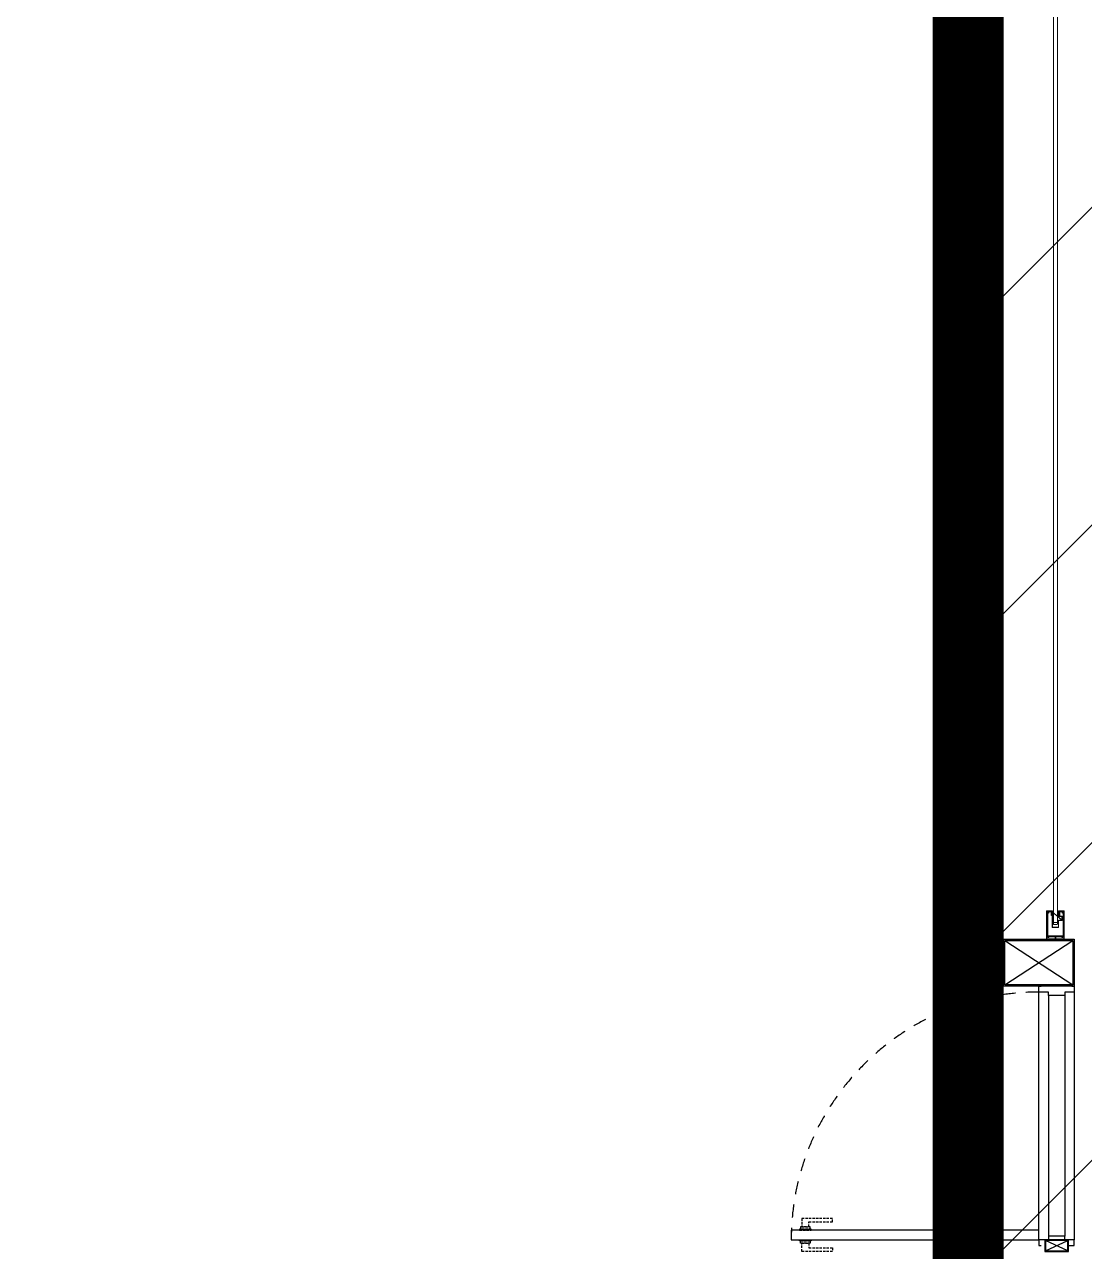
# Model space of a CAD drawing. Header units: millimetres. Extents: x 4739419 to 5837985, y 2291271 to 3446271.
# Drawn here: x 4939112 to 4943605, y 2455991 to 2461194 of the extents above; entities that cross this region are included whole.
import ezdxf

# ---------------------------------------------------------------- set-up
doc = ezdxf.new("R2010")
doc.units = ezdxf.units.MM
doc.linetypes.add('XR-평면도$0$DASHEDX2', pattern=[1.5, 1, -0.5])
doc.linetypes.add('XR-평면도$0$HID', pattern=[2, 1.1, -0.9])
doc.layers.get('0').update_dxf_attribs({"color": 255})
doc.layers.add('HEB-Angle joint', color=1, linetype='Continuous')
doc.layers.add('HEB-Area(PC Topping)', color=3, linetype='Continuous')
for name, color, linetype, lineweight in [('XR-평면도$0$A-AXIS-LINE', 9, 'Continuous', 15), ('XR-평면도$0$A-CNTL', 9, 'Continuous', 15), ('XR-평면도$0$A-DWXM-DOOR', 9, 'Continuous', 25), ('XR-평면도$0$A-ELEV-LIN3', 9, 'Continuous', 18), ('XR-평면도$0$A-SECT-PLAT', 9, 'Continuous', 25), ('XR-평면도$0$A-XXXX-FIN2', 9, 'Continuous', 20), ('XR-평면도$0$A-XXXX-HID', 9, 'Continuous', 18), ('XR-평면도$0$A-XXXX-STL', 9, 'Continuous', 25)]:
    doc.layers.add(name, color=color, linetype=linetype, lineweight=lineweight)

# ---------------------------------------------------------------- blocks, each defined once
blk = doc.blocks.new('XR-평면도$0$300x200 post')
at = {"layer": 'XR-평면도$0$A-XXXX-STL', "color": 1}
for p, q in [((194, 6), (6, 294)), ((6, 6), (194, 294))]:
    blk.add_line(p, q, dxfattribs=at)
at = {"layer": 'XR-평면도$0$A-XXXX-STL'}
for points in [[(200, 300), (200, 0), (0, 0), (0, 300)], [(194, 294), (194, 6), (6, 6), (6, 294)]]:
    blk.add_lwpolyline(points, close=True, dxfattribs=at)
blk = doc.blocks.new('XR-평면도$0$b1')
at = {"layer": 'XR-평면도$0$A-XXXX-HID'}
blk.add_lwpolyline([(0, 180), (180, 180), (180, 0), (0, 0), (0, 180)], dxfattribs=at)
blk.add_circle((90, 90), 50, dxfattribs=at)
blk = doc.blocks.new('XR-평면도$0$4층 방화셔터 230510')
at = {"color": 1}
for p, q in [((-65828, -1322), (-65922, -1278)), ((-65922, -1322), (-65828, -1278))]:
    blk.add_line(p, q, dxfattribs=at)
at = {"layer": 'XR-평면도$0$A-AXIS-LINE'}
for p, q in [((-65912.2, 111.8), (-65907.6, 111.8)), ((-65909.9, 114.1), (-65909.9, 109.5)), ((-65847.8, 111.8), (-65852.4, 111.8)), ((-65850.1, 114.1), (-65850.1, 109.5)), ((-65912.4, 8.2), (-65907.8, 8.2)), ((-65910.1, 5.9), (-65910.1, 10.5)), ((-65848.1, 8.2), (-65852.7, 8.2)), ((-65850.4, 5.9), (-65850.4, 10.5))]:
    blk.add_line(p, q, dxfattribs=at)
at = {"layer": 'XR-평면도$0$A-DWXM-DOOR', "color": 0}
for points in [[(-65810, -200), (-65800, -200), (-65800, -225), (-65840, -225), (-65840, -240), (-65910, -240), (-65910, -225), (-65950, -225), (-65950, -200), (-65940, -200)], [(-65825, -1300), (-65800, -1300), (-65800, -1275), (-65840, -1275), (-65840, -1260), (-65910, -1260), (-65910, -1275), (-65950, -1275), (-65950, -1300), (-65940, -1300)]]:
    blk.add_lwpolyline(points, dxfattribs=at)
at = {"layer": 'XR-평면도$0$A-DWXM-DOOR', "color": 9}
for points in [[(-65950, -1275), (-65950, -225)], [(-65910, -240), (-65910, -1260)], [(-65840, -240), (-65840, -1260)], [(-65800, -225), (-65800, -1275)]]:
    blk.add_lwpolyline(points, dxfattribs=at)
at = {"layer": 'XR-평면도$0$A-DWXM-DOOR', "color": 9, "linetype": 'XR-평면도$0$DASHEDX2', "ltscale": 10}
for points in [[(-66955, -1185), (-66955, -1220), (-66925, -1220), (-66925, -1200), (-66825, -1200), (-66825, -1185)], [(-66915, -1230), (-66965, -1230), (-66965, -1235), (-66915, -1235)], [(-66960, -1230), (-66920, -1230), (-66920, -1220), (-66960, -1220)], [(-66915, -1280), (-66965, -1280), (-66965, -1275), (-66915, -1275)], [(-66960, -1280), (-66920, -1280), (-66920, -1290), (-66960, -1290)], [(-66955, -1325), (-66955, -1290), (-66925, -1290), (-66925, -1310), (-66825, -1310), (-66825, -1325)]]:
    blk.add_lwpolyline(points, close=True, dxfattribs=at)
at = {"layer": 'XR-평면도$0$A-DWXM-DOOR'}
blk.add_lwpolyline([(-65950, -1235), (-67000, -1235), (-67000, -1275), (-65950, -1275)], close=True, dxfattribs=at)
at = {"layer": 'XR-평면도$0$A-DWXM-DOOR', "color": 1, "linetype": 'XR-평면도$0$HID', "ltscale": 50}
blk.add_arc((-65950, -1275), 1050, 90, 180, dxfattribs=at)
at = {"layer": 'XR-평면도$0$A-ELEV-LIN3', "linetype": 'Continuous'}
for p, q in [((-65865.8, 90.9), (-65865.2, 91.6)), ((-65852.8, 80), (-65865.8, 90.9)), ((-65853.8, 82.1), (-65865.2, 91.6)), ((-65853.5, 82.3), (-65853.5, 94.4)), ((-65852.8, 94.7), (-65853.2, 94.7)), ((-65852.5, 80.2), (-65852.5, 94.4))]:
    blk.add_line(p, q, dxfattribs=at)
blk.add_lwpolyline([(-65871.3, 69.5), (-65871.3, 8455.5), (-65888.8, 8455.5), (-65888.8, 69.5)], dxfattribs=at)
blk.add_lwpolyline([(-65871.3, 64.5, -0.414214), (-65873.8, 62), (-65886.3, 62, -0.414214), (-65888.8, 64.5), (-65888.8, 69.5), (-65871.3, 69.5)], format="xyb", close=True, dxfattribs=at)
for centre, radius in [((-65909.9, 111.8), 1.83), ((-65909.9, 111.8), 1.37), ((-65850.1, 111.8), 1.83), ((-65850.1, 111.8), 1.37), ((-65910.1, 8.2), 1.83), ((-65910.1, 8.2), 1.37), ((-65850.4, 8.2), 1.83), ((-65850.4, 8.2), 1.37)]:
    blk.add_circle(centre, radius, dxfattribs=at)
for centre, radius, start, end in [((-65853.7, 82.3), 0.2, 230.1674, 0), ((-65853.2, 94.4), 0.275, 90, 180), ((-65852.8, 94.4), 0.275, 0, 90), ((-65852.7, 80.2), 0.2, 230.1674, 0)]:
    blk.add_arc(centre, radius, start, end, dxfattribs=at)
at = {"layer": 'XR-평면도$0$A-SECT-PLAT'}
for p, q in [((-65895.5, 99.3), (-65897.1, 99.3)), ((-65863, 99.3), (-65864.5, 99.3))]:
    blk.add_line(p, q, dxfattribs=at)
for points in [[(-65895.5, 99.3), (-65895.5, 117.3), (-65915.5, 117.3), (-65915.5, 11.3), (-65844.5, 11.3), (-65844.5, 117.3), (-65864.5, 117.3), (-65864.5, 99.3)], [(-65897.1, 99.3), (-65897.1, 115.8), (-65914, 115.8), (-65914, 12.9), (-65846.1, 12.9), (-65846.1, 115.8), (-65863, 115.8), (-65863, 99.3)]]:
    blk.add_lwpolyline(points, dxfattribs=at)
at = {"layer": 'XR-평면도$0$A-XXXX-FIN2'}
for p, q in [((-65892.5, 120), (-65917.5, 120)), ((-65917.5, 120), (-65917.5, 0)), ((-65893.7, 118.8), (-65916.3, 118.8)), ((-65916.3, 118.8), (-65916.3, 1.2)), ((-65893.7, 48.8), (-65893.7, 118.8)), ((-65892.5, 50), (-65892.5, 120)), ((-65853.4, 81.4), (-65892.5, 114.1)), ((-65853.3, 80.8), (-65892.5, 113.5)), ((-65842.5, 120), (-65867.5, 120)), ((-65867.5, 120), (-65867.5, 95)), ((-65843.7, 118.8), (-65866.3, 118.8)), ((-65866.3, 118.8), (-65866.3, 96.2)), ((-65843.7, 118.8), (-65843.7, 1.2)), ((-65842.5, 120), (-65842.5, 0)), ((-65867.5, 95), (-65852.5, 95)), ((-65852.5, 80), (-65867.5, 80)), ((-65867.5, 80), (-65867.5, 50)), ((-65866.3, 96.2), (-65851.3, 96.2)), ((-65851.3, 78.8), (-65866.3, 78.8)), ((-65866.3, 78.8), (-65866.3, 48.8)), ((-65853.1, 81.6), (-65853.1, 94.4)), ((-65853.1, 94.4), (-65853, 94.4)), ((-65853, 80.9), (-65853, 94.4)), ((-65852.5, 95), (-65852.5, 80)), ((-65851.3, 96.2), (-65851.3, 78.8)), ((-65917.5, 0), (-65842.5, 0)), ((-65916.3, 1.2), (-65881.2, 1.2)), ((-65866.3, 48.8), (-65893.7, 48.8)), ((-65867.5, 50), (-65892.5, 50)), ((-65881.2, 10), (-65878.8, 10)), ((-65881.2, 10), (-65881.2, 1.2)), ((-65880, 10), (-65880, 0)), ((-65878.8, 10), (-65878.8, 1.2)), ((-65878.8, 1.2), (-65843.7, 1.2))]:
    blk.add_line(p, q, dxfattribs=at)
for centre in [(-65853.3, 81.6), (-65853.2, 80.9)]:
    blk.add_arc(centre, 0.2, 230.1674, 0, dxfattribs=at)
at = {"layer": 'XR-평면도$0$A-XXXX-STL'}
for points in [[(-65825, -1275), (-65925, -1275), (-65925, -1325), (-65825, -1325)], [(-65828, -1278), (-65922, -1278), (-65922, -1322), (-65828, -1322)]]:
    blk.add_lwpolyline(points, close=True, dxfattribs=at)
at = {"xscale": -1, "rotation": 270}
blk.add_blockref('XR-평면도$0$b1', (-66320, 50), dxfattribs=at)
at = {"rotation": 270}
blk.add_blockref('XR-평면도$0$300x200 post', (-66100, 0), dxfattribs=at)
blk = doc.blocks.new('XR-평면도$0$중심선(210216)')
at = {"layer": 'XR-평면도$0$A-CNTL', "ltscale": 300}
blk.add_lwpolyline([(77000, 206000), (77000, -10000)], dxfattribs=at)

msp = doc.modelspace()

# ---------------------------------------------------------------- hatches: boundary and pattern name
at = {"layer": 'HEB-Area(PC Topping)'}
h = msp.add_hatch(dxfattribs=at)
h.set_pattern_fill('ANSI31', color=256, scale=300)
h.set_pattern_definition([(45, (-566477.5, 0), (-673.51921, 673.51921), [])])
h.paths.add_polyline_path([(4932208.8, 2488391.2), (4932208.8, 2491231.7), (4970731.5, 2491257.7), (4970731.5, 2454889.2), (4949708.8, 2454889.2), (4949708.8, 2458391.2), (4947708.8, 2458391.2), (4947708.8, 2454885.2), (4943208.8, 2454885.2), (4943208.8, 2488391.2)])
h.paths.add_polyline_path([(4909558.8, 2488060.8), (4909558.8, 2454891.2), (4932208.8, 2454891.2), (4932208.8, 2488060.8)])

# ---------------------------------------------------------------- linework, layer by layer
at = {"color": 6, "const_width": 300}
msp.add_lwpolyline([(4932111.8, 2488391.2), (4943111.8, 2488391.2), (4943111.8, 2454891.2), (4932111.8, 2454891.2)], close=True, dxfattribs=at)
at = {"layer": 'HEB-Angle joint', "const_width": 300}
msp.add_lwpolyline([(4970634.5, 2491231.7), (4970634.5, 2454889.2), (4949611.8, 2454889.2), (4949611.8, 2458391.2), (4947611.8, 2458391.2), (4947611.8, 2454885.2), (4943111.8, 2454885.2), (4943111.8, 2488391.2), (4932111.8, 2488391.2), (4932111.8, 2491231.7), (4970634.5, 2491257.7)], dxfattribs=at)

# ---------------------------------------------------------------- block references
msp.add_blockref('XR-평면도$0$4층 방화셔터 230510', (5009361.8, 2457316.2))
msp.add_blockref('XR-평면도$0$4층 방화셔터 230510', (5009361.8, 2457316.2))
msp.add_blockref('XR-평면도$0$4층 방화셔터 230510', (5009361.8, 2457316.2))
at = {"layer": 'XR-평면도$0$A-CNTL'}
msp.add_blockref('XR-평면도$0$중심선(210216)', (4866111.8, 2336391.2), dxfattribs=at)

doc.saveas('drawing.dxf')
